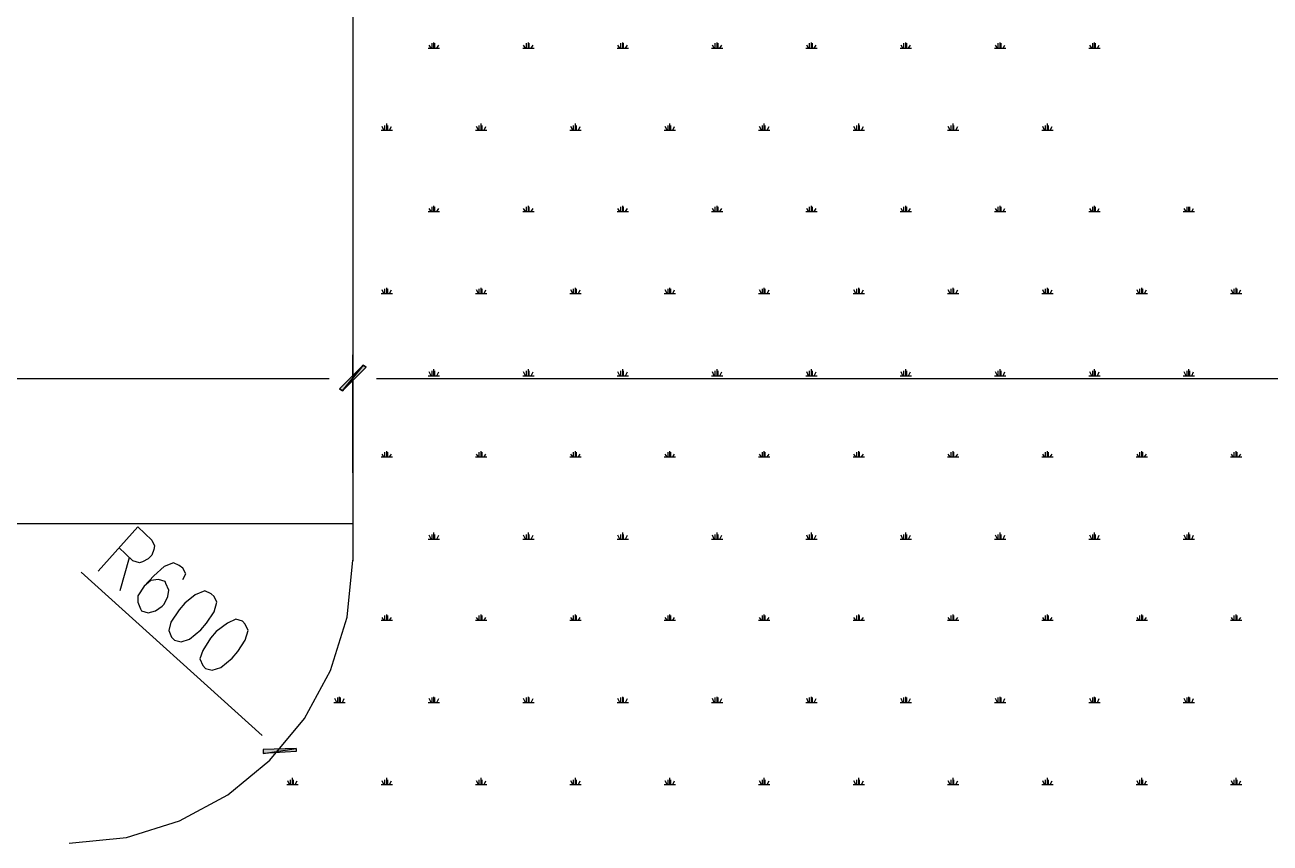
# Model space of a CAD drawing. Header units: millimetres. Extents: x -75 to 20144, y -75 to 30258.
# Drawn here: x 9989 to 12627, y 8961 to 10694 of the extents above; entities that cross this region are included whole.
import ezdxf

# ---------------------------------------------------------------- set-up
doc = ezdxf.new("R2010")
doc.units = ezdxf.units.MM
for name, color, linetype, true_color in [('SRC-FILLSTROKE-000000', 7, 'Continuous', 0x000000), ('SRC-STROKE-000000', 7, 'Continuous', 0x000000), ('SRC-STROKE-0000ff', 7, 'Continuous', 0x0000ff), ('SRC-STROKE-93278f', 7, 'Continuous', 0x93278f), ('SRC-STROKE-a953a0', 7, 'Continuous', 0xa953a0)]:
    doc.layers.add(name, color=color, linetype=linetype, true_color=true_color)

msp = doc.modelspace()

# ---------------------------------------------------------------- hatches: boundary and pattern name
at = {"layer": 'SRC-FILLSTROKE-000000', "true_color": 0x000000}
h = msp.add_hatch(color=7, dxfattribs=at)
h.dxf.hatch_style = 1
h.paths.add_polyline_path([(10655.6, 9923.1), (10661.6, 9919.1), (10705.6, 9973.1), (10655.6, 9923.1)])
h = msp.add_hatch(color=7, dxfattribs=at)
h.dxf.hatch_style = 1
h.paths.add_polyline_path([(10705.6, 9973.1), (10661.6, 9919.1), (10655.6, 9923.1), (10705.6, 9973.1)])
h = msp.add_hatch(color=7, dxfattribs=at)
h.dxf.hatch_style = 1
h.paths.add_polyline_path([(10661.6, 9919.1), (10705.6, 9973.1), (10711.6, 9969.1), (10661.6, 9919.1)])
h = msp.add_hatch(color=7, dxfattribs=at)
h.dxf.hatch_style = 1
h.paths.add_polyline_path([(10711.6, 9969.1), (10705.6, 9973.1), (10661.6, 9919.1), (10711.6, 9969.1)])
h = msp.add_hatch(color=7, dxfattribs=at)
h.dxf.hatch_style = 1
h.paths.add_polyline_path([(10493.7, 9159.2), (10493.7, 9151.2), (10563.6, 9161.2), (10493.7, 9159.2)])
h = msp.add_hatch(color=7, dxfattribs=at)
h.dxf.hatch_style = 1
h.paths.add_polyline_path([(10493.7, 9151.2), (10563.6, 9161.2), (10563.6, 9155.2), (10493.7, 9151.2)])

# ---------------------------------------------------------------- linework, layer by layer
at = {"layer": 'SRC-FILLSTROKE-000000'}
for points in [[(10655.6, 9923.1), (10661.6, 9919.1), (10705.6, 9973.1), (10655.6, 9923.1)], [(10705.6, 9973.1), (10661.6, 9919.1), (10655.6, 9923.1), (10705.6, 9973.1)], [(10661.6, 9919.1), (10705.6, 9973.1), (10711.6, 9969.1), (10661.6, 9919.1)], [(10711.6, 9969.1), (10705.6, 9973.1), (10661.6, 9919.1), (10711.6, 9969.1)], [(10493.7, 9159.2), (10493.7, 9151.2), (10563.6, 9161.2), (10493.7, 9159.2)], [(10493.7, 9151.2), (10563.6, 9161.2), (10563.6, 9155.2), (10493.7, 9151.2)]]:
    msp.add_lwpolyline(points, dxfattribs=at)
at = {"layer": 'SRC-STROKE-000000'}
for points in [[(10683.6, 9745.1), (10683.6, 9995.1)], [(10683.6, 9745.1), (10683.6, 9995.1)], [(3184.8, 9945.1), (10633.6, 9945.1)], [(10733.6, 9945.1), (14944.9, 9945.1)], [(10143.7, 9537.1), (10227.7, 9631.1), (10257.7, 9603.1), (10263.7, 9591.1), (10261.7, 9583.1), (10257.7, 9571.1), (10249.7, 9563.1), (10237.7, 9557.1), (10231.7, 9555.1), (10217.7, 9559.1), (10187.7, 9587.1)], [(10209.7, 9565.1), (10189.7, 9495.1)], [(10323.7, 9519.1), (10329.7, 9531.1), (10323.7, 9543.1), (10315.7, 9549.1), (10303.7, 9555.1), (10283.7, 9547.1), (10261.7, 9527.1), (10241.7, 9505.1), (10227.7, 9485.1), (10227.7, 9471.2), (10233.7, 9457.2), (10235.7, 9453.2), (10249.7, 9449.2), (10265.7, 9453.2), (10279.7, 9463.2), (10283.7, 9467.2), (10291.7, 9483.1), (10293.7, 9497.1), (10287.7, 9511.1), (10285.7, 9515.1), (10271.7, 9519.1), (10255.7, 9517.1), (10241.7, 9505.1)], [(10107.7, 9535.1), (10491.7, 9189.2)], [(10383.7, 9489.1), (10369.7, 9495.1), (10349.7, 9487.1), (10327.7, 9469.2), (10315.7, 9455.2), (10297.7, 9429.2), (10293.7, 9411.2), (10299.7, 9397.2), (10305.7, 9391.2), (10319.7, 9387.2), (10337.7, 9393.2), (10361.7, 9413.2), (10373.7, 9427.2), (10389.7, 9451.2), (10395.7, 9471.2), (10389.7, 9483.1), (10383.7, 9489.1)], [(10449.7, 9431.2), (10435.7, 9435.2), (10417.7, 9427.2), (10393.7, 9409.2), (10381.7, 9395.2), (10365.7, 9369.2), (10359.7, 9351.2), (10365.7, 9337.2), (10371.7, 9331.2), (10385.7, 9327.2), (10403.7, 9333.2), (10427.7, 9353.2), (10439.7, 9367.2), (10455.7, 9391.2), (10461.7, 9411.2), (10455.7, 9425.2), (10449.7, 9431.2)]]:
    msp.add_lwpolyline(points, dxfattribs=at)
at = {"layer": 'SRC-STROKE-0000ff'}
msp.add_lwpolyline([(10683.6, 9637.1), (3134.8, 9637.1)], dxfattribs=at)
at = {"layer": 'SRC-STROKE-93278f'}
for points in [[(10683.6, 12578.7), (10683.6, 9559.1)], [(10082.7, 8961.2), (10203.8, 8973.4), (10316.6, 9008.3), (10418.7, 9063.5), (10507.6, 9136.6), (10581, 9225.3), (10636.4, 9327), (10671.4, 9439.4), (10683.6, 9560.1)], [(10683.6, 9559.1), (10683.6, 9559.1)]]:
    msp.add_lwpolyline(points, dxfattribs=at)
at = {"layer": 'SRC-STROKE-a953a0'}
for points in [[(10843.6, 10645), (10867.6, 10645)], [(10849.6, 10645), (10845.6, 10651)], [(10851.6, 10645), (10851.6, 10655)], [(10855.6, 10645), (10855.6, 10657)], [(10857.6, 10645), (10857.6, 10655)], [(10861.6, 10645), (10865.6, 10651)], [(11043.6, 10645), (11067.6, 10645)], [(11049.6, 10645), (11045.6, 10651)], [(11051.6, 10645), (11051.6, 10655)], [(11055.6, 10645), (11055.6, 10657)], [(11057.6, 10645), (11057.6, 10655)], [(11061.6, 10645), (11065.6, 10651)], [(11243.5, 10645), (11267.5, 10645)], [(11249.5, 10645), (11245.5, 10651)], [(11251.5, 10645), (11251.5, 10655)], [(11255.5, 10645), (11255.5, 10657)], [(11257.5, 10645), (11257.5, 10655)], [(11261.5, 10645), (11265.5, 10651)], [(11443.5, 10645), (11467.5, 10645)], [(11449.5, 10645), (11445.5, 10651)], [(11451.5, 10645), (11451.5, 10655)], [(11455.5, 10645), (11455.5, 10657)], [(11457.5, 10645), (11457.5, 10655)], [(11461.5, 10645), (11465.5, 10651)], [(11643.5, 10645), (11667.5, 10645)], [(11649.5, 10645), (11645.5, 10651)], [(11651.5, 10645), (11651.5, 10655)], [(11655.5, 10645), (11655.5, 10657)], [(11657.5, 10645), (11657.5, 10655)], [(11661.5, 10645), (11665.5, 10651)], [(11843.4, 10645), (11867.4, 10645)], [(11849.4, 10645), (11845.4, 10651)], [(11851.4, 10645), (11851.4, 10655)], [(11855.4, 10645), (11855.4, 10657)], [(11857.4, 10645), (11857.4, 10655)], [(11861.4, 10645), (11865.4, 10651)], [(12043.4, 10645), (12067.4, 10645)], [(12049.4, 10645), (12045.4, 10651)], [(12051.4, 10645), (12051.4, 10655)], [(12055.4, 10645), (12055.4, 10657)], [(12057.4, 10645), (12057.4, 10655)], [(12061.4, 10645), (12065.4, 10651)], [(12243.4, 10645), (12267.4, 10645)], [(12249.4, 10645), (12245.4, 10651)], [(12251.4, 10645), (12251.4, 10655)], [(12255.4, 10645), (12255.4, 10657)], [(12257.4, 10645), (12257.4, 10655)], [(12261.4, 10645), (12265.4, 10651)], [(10749.6, 10471), (10745.6, 10479)], [(10751.6, 10471), (10751.6, 10481)], [(10755.6, 10471), (10755.6, 10485)], [(10757.6, 10471), (10757.6, 10481)], [(10761.6, 10471), (10765.6, 10479)], [(10949.6, 10471), (10945.6, 10479)], [(10951.6, 10471), (10951.6, 10481)], [(10955.6, 10471), (10955.6, 10485)], [(10957.6, 10471), (10957.6, 10481)], [(10961.6, 10471), (10965.6, 10479)], [(11149.5, 10471), (11145.6, 10479)], [(11151.5, 10471), (11151.5, 10481)], [(11155.5, 10471), (11155.5, 10485)], [(11157.5, 10471), (11157.5, 10481)], [(11161.5, 10471), (11165.5, 10479)], [(11349.5, 10471), (11345.5, 10479)], [(11351.5, 10471), (11351.5, 10481)], [(11355.5, 10471), (11355.5, 10485)], [(11357.5, 10471), (11357.5, 10481)], [(11361.5, 10471), (11365.5, 10479)], [(11549.5, 10471), (11545.5, 10479)], [(11551.5, 10471), (11551.5, 10481)], [(11555.5, 10471), (11555.5, 10485)], [(11557.5, 10471), (11557.5, 10481)], [(11561.5, 10471), (11565.5, 10479)], [(11749.5, 10471), (11745.5, 10479)], [(11751.5, 10471), (11751.5, 10481)], [(11755.5, 10471), (11755.5, 10485)], [(11757.5, 10471), (11757.5, 10481)], [(11761.5, 10471), (11765.5, 10479)], [(11949.4, 10471), (11945.4, 10479)], [(11951.4, 10471), (11951.4, 10481)], [(11955.4, 10471), (11955.4, 10485)], [(11957.4, 10471), (11957.4, 10481)], [(11961.4, 10471), (11965.4, 10479)], [(12149.4, 10471), (12145.4, 10479)], [(12151.4, 10471), (12151.4, 10481)], [(12155.4, 10471), (12155.4, 10485)], [(12157.4, 10471), (12157.4, 10481)], [(12161.4, 10471), (12165.4, 10479)], [(10743.6, 10471), (10767.6, 10471)], [(10943.6, 10471), (10967.6, 10471)], [(11143.6, 10471), (11167.5, 10471)], [(11343.5, 10471), (11367.5, 10471)], [(11543.5, 10471), (11567.5, 10471)], [(11743.5, 10471), (11767.5, 10471)], [(11943.4, 10471), (11967.4, 10471)], [(12143.4, 10471), (12167.4, 10471)], [(10843.6, 10299), (10867.6, 10299)], [(10849.6, 10299), (10845.6, 10305)], [(10851.6, 10299), (10851.6, 10309)], [(10855.6, 10299), (10855.6, 10311)], [(10857.6, 10299), (10857.6, 10309)], [(10861.6, 10299), (10865.6, 10305)], [(11043.6, 10299), (11067.6, 10299)], [(11049.6, 10299), (11045.6, 10305)], [(11051.6, 10299), (11051.6, 10309)], [(11055.6, 10299), (11055.6, 10311)], [(11057.6, 10299), (11057.6, 10309)], [(11061.6, 10299), (11065.6, 10305)], [(11243.5, 10299), (11267.5, 10299)], [(11249.5, 10299), (11245.5, 10305)], [(11251.5, 10299), (11251.5, 10309)], [(11255.5, 10299), (11255.5, 10311)], [(11257.5, 10299), (11257.5, 10309)], [(11261.5, 10299), (11265.5, 10305)], [(11443.5, 10299), (11467.5, 10299)], [(11449.5, 10299), (11445.5, 10305)], [(11451.5, 10299), (11451.5, 10309)], [(11455.5, 10299), (11455.5, 10311)], [(11457.5, 10299), (11457.5, 10309)], [(11461.5, 10299), (11465.5, 10305)], [(11643.5, 10299), (11667.5, 10299)], [(11649.5, 10299), (11645.5, 10305)], [(11651.5, 10299), (11651.5, 10309)], [(11655.5, 10299), (11655.5, 10311)], [(11657.5, 10299), (11657.5, 10309)], [(11661.5, 10299), (11665.5, 10305)], [(11843.4, 10299), (11867.4, 10299)], [(11849.4, 10299), (11845.4, 10305)], [(11851.4, 10299), (11851.4, 10309)], [(11855.4, 10299), (11855.4, 10311)], [(11857.4, 10299), (11857.4, 10309)], [(11861.4, 10299), (11865.4, 10305)], [(12043.4, 10299), (12067.4, 10299)], [(12049.4, 10299), (12045.4, 10305)], [(12051.4, 10299), (12051.4, 10309)], [(12055.4, 10299), (12055.4, 10311)], [(12057.4, 10299), (12057.4, 10309)], [(12061.4, 10299), (12065.4, 10305)], [(12243.4, 10299), (12267.4, 10299)], [(12249.4, 10299), (12245.4, 10305)], [(12251.4, 10299), (12251.4, 10309)], [(12255.4, 10299), (12255.4, 10311)], [(12257.4, 10299), (12257.4, 10309)], [(12261.4, 10299), (12265.4, 10305)], [(12443.3, 10299), (12467.3, 10299)], [(12449.3, 10299), (12445.3, 10305)], [(12451.3, 10299), (12451.3, 10309)], [(12455.3, 10299), (12455.3, 10309)], [(12457.3, 10299), (12457.3, 10309)], [(12461.3, 10299), (12465.3, 10305)], [(10749.6, 10125), (10745.6, 10133)], [(10751.6, 10125), (10751.6, 10135)], [(10755.6, 10125), (10755.6, 10137)], [(10757.6, 10125), (10757.6, 10135)], [(10761.6, 10125), (10765.6, 10133)], [(10949.6, 10125), (10945.6, 10133)], [(10951.6, 10125), (10951.6, 10135)], [(10955.6, 10125), (10955.6, 10137)], [(10957.6, 10125), (10957.6, 10135)], [(10961.6, 10125), (10965.6, 10133)], [(11149.5, 10125), (11145.6, 10133)], [(11151.5, 10125), (11151.5, 10135)], [(11155.5, 10125), (11155.5, 10137)], [(11157.5, 10125), (11157.5, 10135)], [(11161.5, 10125), (11165.5, 10133)], [(11349.5, 10125), (11345.5, 10133)], [(11351.5, 10125), (11351.5, 10135)], [(11355.5, 10125), (11355.5, 10137)], [(11357.5, 10125), (11357.5, 10135)], [(11361.5, 10125), (11365.5, 10133)], [(11549.5, 10125), (11545.5, 10133)], [(11551.5, 10125), (11551.5, 10135)], [(11555.5, 10125), (11555.5, 10137)], [(11557.5, 10125), (11557.5, 10135)], [(11561.5, 10125), (11565.5, 10133)], [(11749.5, 10125), (11745.5, 10133)], [(11751.5, 10125), (11751.5, 10135)], [(11755.5, 10125), (11755.5, 10137)], [(11757.5, 10125), (11757.5, 10135)], [(11761.5, 10125), (11765.5, 10133)], [(11949.4, 10125), (11945.4, 10133)], [(11951.4, 10125), (11951.4, 10135)], [(11955.4, 10125), (11955.4, 10137)], [(11957.4, 10125), (11957.4, 10135)], [(11961.4, 10125), (11965.4, 10133)], [(12149.4, 10125), (12145.4, 10133)], [(12151.4, 10125), (12151.4, 10135)], [(12155.4, 10125), (12155.4, 10137)], [(12157.4, 10125), (12157.4, 10135)], [(12161.4, 10125), (12165.4, 10133)], [(12349.4, 10125), (12345.4, 10133)], [(12351.4, 10125), (12351.4, 10135)], [(12355.4, 10125), (12355.4, 10137)], [(12357.4, 10125), (12357.4, 10135)], [(12361.4, 10125), (12365.4, 10133)], [(12549.3, 10125), (12545.3, 10133)], [(12551.3, 10125), (12551.3, 10135)], [(12555.3, 10125), (12555.3, 10137)], [(12557.3, 10125), (12557.3, 10135)], [(12561.3, 10125), (12565.3, 10133)], [(10743.6, 10125), (10767.6, 10125)], [(10943.6, 10125), (10967.6, 10125)], [(11143.6, 10125), (11167.5, 10125)], [(11343.5, 10125), (11367.5, 10125)], [(11543.5, 10125), (11567.5, 10125)], [(11743.5, 10125), (11767.5, 10125)], [(11943.4, 10125), (11967.4, 10125)], [(12143.4, 10125), (12167.4, 10125)], [(12343.4, 10125), (12367.4, 10125)], [(12543.3, 10125), (12567.3, 10125)], [(10843.6, 9951.1), (10867.6, 9951.1)], [(10849.6, 9951.1), (10845.6, 9959.1)], [(10851.6, 9951.1), (10851.6, 9961.1)], [(10855.6, 9951.1), (10855.6, 9965.1)], [(10857.6, 9951.1), (10857.6, 9961.1)], [(10861.6, 9951.1), (10865.6, 9959.1)], [(11043.6, 9951.1), (11067.6, 9951.1)], [(11049.6, 9951.1), (11045.6, 9959.1)], [(11051.6, 9951.1), (11051.6, 9961.1)], [(11055.6, 9951.1), (11055.6, 9965.1)], [(11057.6, 9951.1), (11057.6, 9961.1)], [(11061.6, 9951.1), (11065.6, 9959.1)], [(11243.5, 9951.1), (11267.5, 9951.1)], [(11249.5, 9951.1), (11245.5, 9959.1)], [(11251.5, 9951.1), (11251.5, 9961.1)], [(11255.5, 9951.1), (11255.5, 9965.1)], [(11257.5, 9951.1), (11257.5, 9961.1)], [(11261.5, 9951.1), (11265.5, 9959.1)], [(11443.5, 9951.1), (11467.5, 9951.1)], [(11449.5, 9951.1), (11445.5, 9959.1)], [(11451.5, 9951.1), (11451.5, 9961.1)], [(11455.5, 9951.1), (11455.5, 9965.1)], [(11457.5, 9951.1), (11457.5, 9961.1)], [(11461.5, 9951.1), (11465.5, 9959.1)], [(11643.5, 9951.1), (11667.5, 9951.1)], [(11649.5, 9951.1), (11645.5, 9959.1)], [(11651.5, 9951.1), (11651.5, 9961.1)], [(11655.5, 9951.1), (11655.5, 9965.1)], [(11657.5, 9951.1), (11657.5, 9961.1)], [(11661.5, 9951.1), (11665.5, 9959.1)], [(11843.4, 9951.1), (11867.4, 9951.1)], [(11849.4, 9951.1), (11845.4, 9959.1)], [(11851.4, 9951.1), (11851.4, 9961.1)], [(11855.4, 9951.1), (11855.4, 9965.1)], [(11857.4, 9951.1), (11857.4, 9961.1)], [(11861.4, 9951.1), (11865.4, 9959.1)], [(12043.4, 9951.1), (12067.4, 9951.1)], [(12049.4, 9951.1), (12045.4, 9959.1)], [(12051.4, 9951.1), (12051.4, 9961.1)], [(12055.4, 9951.1), (12055.4, 9965.1)], [(12057.4, 9951.1), (12057.4, 9961.1)], [(12061.4, 9951.1), (12065.4, 9959.1)], [(12243.4, 9951.1), (12267.4, 9951.1)], [(12249.4, 9951.1), (12245.4, 9959.1)], [(12251.4, 9951.1), (12251.4, 9961.1)], [(12255.4, 9951.1), (12255.4, 9965.1)], [(12257.4, 9951.1), (12257.4, 9961.1)], [(12261.4, 9951.1), (12265.4, 9959.1)], [(12443.3, 9951.1), (12467.3, 9951.1)], [(12449.3, 9951.1), (12445.3, 9959.1)], [(12451.3, 9951.1), (12451.3, 9961.1)], [(12455.3, 9951.1), (12455.3, 9965.1)], [(12457.3, 9951.1), (12457.3, 9961.1)], [(12461.3, 9951.1), (12465.3, 9959.1)], [(10755.6, 9779.1), (10755.6, 9791.1)], [(10955.6, 9779.1), (10955.6, 9791.1)], [(11155.5, 9779.1), (11155.5, 9791.1)], [(11355.5, 9779.1), (11355.5, 9791.1)], [(11555.5, 9779.1), (11555.5, 9791.1)], [(11755.5, 9779.1), (11755.5, 9791.1)], [(11955.4, 9779.1), (11955.4, 9791.1)], [(12155.4, 9779.1), (12155.4, 9791.1)], [(12355.4, 9779.1), (12355.4, 9791.1)], [(12555.3, 9779.1), (12555.3, 9791.1)], [(10743.6, 9779.1), (10767.6, 9779.1)], [(10749.6, 9779.1), (10745.6, 9785.1)], [(10751.6, 9779.1), (10751.6, 9789.1)], [(10757.6, 9779.1), (10757.6, 9789.1)], [(10761.6, 9779.1), (10765.6, 9785.1)], [(10943.6, 9779.1), (10967.6, 9779.1)], [(10949.6, 9779.1), (10945.6, 9785.1)], [(10951.6, 9779.1), (10951.6, 9789.1)], [(10957.6, 9779.1), (10957.6, 9789.1)], [(10961.6, 9779.1), (10965.6, 9785.1)], [(11143.6, 9779.1), (11167.5, 9779.1)], [(11149.5, 9779.1), (11145.6, 9785.1)], [(11151.5, 9779.1), (11151.5, 9789.1)], [(11157.5, 9779.1), (11157.5, 9789.1)], [(11161.5, 9779.1), (11165.5, 9785.1)], [(11343.5, 9779.1), (11367.5, 9779.1)], [(11349.5, 9779.1), (11345.5, 9785.1)], [(11351.5, 9779.1), (11351.5, 9789.1)], [(11357.5, 9779.1), (11357.5, 9789.1)], [(11361.5, 9779.1), (11365.5, 9785.1)], [(11543.5, 9779.1), (11567.5, 9779.1)], [(11549.5, 9779.1), (11545.5, 9785.1)], [(11551.5, 9779.1), (11551.5, 9789.1)], [(11557.5, 9779.1), (11557.5, 9789.1)], [(11561.5, 9779.1), (11565.5, 9785.1)], [(11743.5, 9779.1), (11767.5, 9779.1)], [(11749.5, 9779.1), (11745.5, 9785.1)], [(11751.5, 9779.1), (11751.5, 9789.1)], [(11757.5, 9779.1), (11757.5, 9789.1)], [(11761.5, 9779.1), (11765.5, 9785.1)], [(11943.4, 9779.1), (11967.4, 9779.1)], [(11949.4, 9779.1), (11945.4, 9785.1)], [(11951.4, 9779.1), (11951.4, 9789.1)], [(11957.4, 9779.1), (11957.4, 9789.1)], [(11961.4, 9779.1), (11965.4, 9785.1)], [(12143.4, 9779.1), (12167.4, 9779.1)], [(12149.4, 9779.1), (12145.4, 9785.1)], [(12151.4, 9779.1), (12151.4, 9789.1)], [(12157.4, 9779.1), (12157.4, 9789.1)], [(12161.4, 9779.1), (12165.4, 9785.1)], [(12343.4, 9779.1), (12367.4, 9779.1)], [(12349.4, 9779.1), (12345.4, 9785.1)], [(12351.4, 9779.1), (12351.4, 9789.1)], [(12357.4, 9779.1), (12357.4, 9789.1)], [(12361.4, 9779.1), (12365.4, 9785.1)], [(12543.3, 9779.1), (12567.3, 9779.1)], [(12549.3, 9779.1), (12545.3, 9785.1)], [(12551.3, 9779.1), (12551.3, 9789.1)], [(12557.3, 9779.1), (12557.3, 9789.1)], [(12561.3, 9779.1), (12565.3, 9785.1)], [(10843.6, 9605.1), (10867.6, 9605.1)], [(10849.6, 9605.1), (10845.6, 9613.1)], [(10851.6, 9605.1), (10851.6, 9615.1)], [(10855.6, 9605.1), (10855.6, 9619.1)], [(10857.6, 9605.1), (10857.6, 9615.1)], [(10861.6, 9605.1), (10865.6, 9613.1)], [(11043.6, 9605.1), (11067.6, 9605.1)], [(11049.6, 9605.1), (11045.6, 9613.1)], [(11051.6, 9605.1), (11051.6, 9615.1)], [(11055.6, 9605.1), (11055.6, 9619.1)], [(11057.6, 9605.1), (11057.6, 9615.1)], [(11061.6, 9605.1), (11065.6, 9613.1)], [(11243.5, 9605.1), (11267.5, 9605.1)], [(11249.5, 9605.1), (11245.5, 9613.1)], [(11251.5, 9605.1), (11251.5, 9615.1)], [(11255.5, 9605.1), (11255.5, 9619.1)], [(11257.5, 9605.1), (11257.5, 9615.1)], [(11261.5, 9605.1), (11265.5, 9613.1)], [(11443.5, 9605.1), (11467.5, 9605.1)], [(11449.5, 9605.1), (11445.5, 9613.1)], [(11451.5, 9605.1), (11451.5, 9615.1)], [(11455.5, 9605.1), (11455.5, 9619.1)], [(11457.5, 9605.1), (11457.5, 9615.1)], [(11461.5, 9605.1), (11465.5, 9613.1)], [(11643.5, 9605.1), (11667.5, 9605.1)], [(11649.5, 9605.1), (11645.5, 9613.1)], [(11651.5, 9605.1), (11651.5, 9615.1)], [(11655.5, 9605.1), (11655.5, 9619.1)], [(11657.5, 9605.1), (11657.5, 9615.1)], [(11661.5, 9605.1), (11665.5, 9613.1)], [(11843.4, 9605.1), (11867.4, 9605.1)], [(11849.4, 9605.1), (11845.4, 9613.1)], [(11851.4, 9605.1), (11851.4, 9615.1)], [(11855.4, 9605.1), (11855.4, 9619.1)], [(11857.4, 9605.1), (11857.4, 9615.1)], [(11861.4, 9605.1), (11865.4, 9613.1)], [(12043.4, 9605.1), (12067.4, 9605.1)], [(12049.4, 9605.1), (12045.4, 9613.1)], [(12051.4, 9605.1), (12051.4, 9615.1)], [(12055.4, 9605.1), (12055.4, 9619.1)], [(12057.4, 9605.1), (12057.4, 9615.1)], [(12061.4, 9605.1), (12065.4, 9613.1)], [(12243.4, 9605.1), (12267.4, 9605.1)], [(12249.4, 9605.1), (12245.4, 9613.1)], [(12251.4, 9605.1), (12251.4, 9615.1)], [(12255.4, 9605.1), (12255.4, 9619.1)], [(12257.4, 9605.1), (12257.4, 9615.1)], [(12261.4, 9605.1), (12265.4, 9613.1)], [(12443.3, 9605.1), (12467.3, 9605.1)], [(12449.3, 9605.1), (12445.3, 9613.1)], [(12451.3, 9605.1), (12451.3, 9615.1)], [(12455.3, 9605.1), (12455.3, 9619.1)], [(12457.3, 9605.1), (12457.3, 9615.1)], [(12461.3, 9605.1), (12465.3, 9613.1)], [(10743.6, 9433.2), (10767.6, 9433.2)], [(10749.6, 9433.2), (10745.6, 9439.2)], [(10751.6, 9433.2), (10751.6, 9443.2)], [(10755.6, 9433.2), (10755.6, 9445.2)], [(10757.6, 9433.2), (10757.6, 9443.2)], [(10761.6, 9433.2), (10765.6, 9439.2)], [(10943.6, 9433.2), (10967.6, 9433.2)], [(10949.6, 9433.2), (10945.6, 9439.2)], [(10951.6, 9433.2), (10951.6, 9443.2)], [(10955.6, 9433.2), (10955.6, 9445.2)], [(10957.6, 9433.2), (10957.6, 9443.2)], [(10961.6, 9433.2), (10965.6, 9439.2)], [(11143.6, 9433.2), (11167.5, 9433.2)], [(11149.5, 9433.2), (11145.6, 9439.2)], [(11151.5, 9433.2), (11151.5, 9443.2)], [(11155.5, 9433.2), (11155.5, 9445.2)], [(11157.5, 9433.2), (11157.5, 9443.2)], [(11161.5, 9433.2), (11165.5, 9439.2)], [(11343.5, 9433.2), (11367.5, 9433.2)], [(11349.5, 9433.2), (11345.5, 9439.2)], [(11351.5, 9433.2), (11351.5, 9443.2)], [(11355.5, 9433.2), (11355.5, 9445.2)], [(11357.5, 9433.2), (11357.5, 9443.2)], [(11361.5, 9433.2), (11365.5, 9439.2)], [(11543.5, 9433.2), (11567.5, 9433.2)], [(11549.5, 9433.2), (11545.5, 9439.2)], [(11551.5, 9433.2), (11551.5, 9443.2)], [(11555.5, 9433.2), (11555.5, 9445.2)], [(11557.5, 9433.2), (11557.5, 9443.2)], [(11561.5, 9433.2), (11565.5, 9439.2)], [(11743.5, 9433.2), (11767.5, 9433.2)], [(11749.5, 9433.2), (11745.5, 9439.2)], [(11751.5, 9433.2), (11751.5, 9443.2)], [(11755.5, 9433.2), (11755.5, 9445.2)], [(11757.5, 9433.2), (11757.5, 9443.2)], [(11761.5, 9433.2), (11765.5, 9439.2)], [(11943.4, 9433.2), (11967.4, 9433.2)], [(11949.4, 9433.2), (11945.4, 9439.2)], [(11951.4, 9433.2), (11951.4, 9443.2)], [(11955.4, 9433.2), (11955.4, 9445.2)], [(11957.4, 9433.2), (11957.4, 9443.2)], [(11961.4, 9433.2), (11965.4, 9439.2)], [(12143.4, 9433.2), (12167.4, 9433.2)], [(12149.4, 9433.2), (12145.4, 9439.2)], [(12151.4, 9433.2), (12151.4, 9443.2)], [(12155.4, 9433.2), (12155.4, 9445.2)], [(12157.4, 9433.2), (12157.4, 9443.2)], [(12161.4, 9433.2), (12165.4, 9439.2)], [(12343.4, 9433.2), (12367.4, 9433.2)], [(12349.4, 9433.2), (12345.4, 9439.2)], [(12351.4, 9433.2), (12351.4, 9443.2)], [(12355.4, 9433.2), (12355.4, 9445.2)], [(12357.4, 9433.2), (12357.4, 9443.2)], [(12361.4, 9433.2), (12365.4, 9439.2)], [(12543.3, 9433.2), (12567.3, 9433.2)], [(12549.3, 9433.2), (12545.3, 9439.2)], [(12551.3, 9433.2), (12551.3, 9443.2)], [(12555.3, 9433.2), (12555.3, 9445.2)], [(12557.3, 9433.2), (12557.3, 9443.2)], [(12561.3, 9433.2), (12565.3, 9439.2)], [(10649.6, 9259.2), (10645.6, 9267.2)], [(10651.6, 9259.2), (10651.6, 9269.2)], [(10655.6, 9259.2), (10655.6, 9271.2)], [(10657.6, 9259.2), (10657.6, 9269.2)], [(10661.6, 9259.2), (10665.6, 9267.2)], [(10849.6, 9259.2), (10845.6, 9267.2)], [(10851.6, 9259.2), (10851.6, 9269.2)], [(10855.6, 9259.2), (10855.6, 9271.2)], [(10857.6, 9259.2), (10857.6, 9269.2)], [(10861.6, 9259.2), (10865.6, 9267.2)], [(11049.6, 9259.2), (11045.6, 9267.2)], [(11051.6, 9259.2), (11051.6, 9269.2)], [(11055.6, 9259.2), (11055.6, 9271.2)], [(11057.6, 9259.2), (11057.6, 9269.2)], [(11061.6, 9259.2), (11065.6, 9267.2)], [(11249.5, 9259.2), (11245.5, 9267.2)], [(11251.5, 9259.2), (11251.5, 9269.2)], [(11255.5, 9259.2), (11255.5, 9271.2)], [(11257.5, 9259.2), (11257.5, 9269.2)], [(11261.5, 9259.2), (11265.5, 9267.2)], [(11449.5, 9259.2), (11445.5, 9267.2)], [(11451.5, 9259.2), (11451.5, 9269.2)], [(11455.5, 9259.2), (11455.5, 9271.2)], [(11457.5, 9259.2), (11457.5, 9269.2)], [(11461.5, 9259.2), (11465.5, 9267.2)], [(11649.5, 9259.2), (11645.5, 9267.2)], [(11651.5, 9259.2), (11651.5, 9269.2)], [(11655.5, 9259.2), (11655.5, 9271.2)], [(11657.5, 9259.2), (11657.5, 9269.2)], [(11661.5, 9259.2), (11665.5, 9267.2)], [(11849.4, 9259.2), (11845.4, 9267.2)], [(11851.4, 9259.2), (11851.4, 9269.2)], [(11855.4, 9259.2), (11855.4, 9271.2)], [(11857.4, 9259.2), (11857.4, 9269.2)], [(11861.4, 9259.2), (11865.4, 9267.2)], [(12049.4, 9259.2), (12045.4, 9267.2)], [(12051.4, 9259.2), (12051.4, 9269.2)], [(12055.4, 9259.2), (12055.4, 9271.2)], [(12057.4, 9259.2), (12057.4, 9269.2)], [(12061.4, 9259.2), (12065.4, 9267.2)], [(12249.4, 9259.2), (12245.4, 9267.2)], [(12251.4, 9259.2), (12251.4, 9269.2)], [(12255.4, 9259.2), (12255.4, 9271.2)], [(12257.4, 9259.2), (12257.4, 9269.2)], [(12261.4, 9259.2), (12265.4, 9267.2)], [(12449.3, 9259.2), (12445.3, 9267.2)], [(12451.3, 9259.2), (12451.3, 9269.2)], [(12455.3, 9259.2), (12455.3, 9271.2)], [(12457.3, 9259.2), (12457.3, 9269.2)], [(12461.3, 9259.2), (12465.3, 9267.2)], [(10643.6, 9259.2), (10667.6, 9259.2)], [(10843.6, 9259.2), (10867.6, 9259.2)], [(11043.6, 9259.2), (11067.6, 9259.2)], [(11243.5, 9259.2), (11267.5, 9259.2)], [(11443.5, 9259.2), (11467.5, 9259.2)], [(11643.5, 9259.2), (11667.5, 9259.2)], [(11843.4, 9259.2), (11867.4, 9259.2)], [(12043.4, 9259.2), (12067.4, 9259.2)], [(12243.4, 9259.2), (12267.4, 9259.2)], [(12443.3, 9259.2), (12467.3, 9259.2)], [(10543.6, 9085.2), (10567.6, 9085.2)], [(10549.6, 9085.2), (10545.6, 9093.2)], [(10551.6, 9085.2), (10551.6, 9095.2)], [(10555.6, 9085.2), (10555.6, 9099.2)], [(10557.6, 9085.2), (10557.6, 9095.2)], [(10561.6, 9085.2), (10565.6, 9093.2)], [(10743.6, 9085.2), (10767.6, 9085.2)], [(10749.6, 9085.2), (10745.6, 9093.2)], [(10751.6, 9085.2), (10751.6, 9095.2)], [(10755.6, 9085.2), (10755.6, 9099.2)], [(10757.6, 9085.2), (10757.6, 9095.2)], [(10761.6, 9085.2), (10765.6, 9093.2)], [(10943.6, 9085.2), (10967.6, 9085.2)], [(10949.6, 9085.2), (10945.6, 9093.2)], [(10951.6, 9085.2), (10951.6, 9095.2)], [(10955.6, 9085.2), (10955.6, 9099.2)], [(10957.6, 9085.2), (10957.6, 9095.2)], [(10961.6, 9085.2), (10965.6, 9093.2)], [(11143.6, 9085.2), (11167.5, 9085.2)], [(11149.5, 9085.2), (11145.6, 9093.2)], [(11151.5, 9085.2), (11151.5, 9095.2)], [(11155.5, 9085.2), (11155.5, 9099.2)], [(11157.5, 9085.2), (11157.5, 9095.2)], [(11161.5, 9085.2), (11165.5, 9093.2)], [(11343.5, 9085.2), (11367.5, 9085.2)], [(11349.5, 9085.2), (11345.5, 9093.2)], [(11351.5, 9085.2), (11351.5, 9095.2)], [(11355.5, 9085.2), (11355.5, 9099.2)], [(11357.5, 9085.2), (11357.5, 9095.2)], [(11361.5, 9085.2), (11365.5, 9093.2)], [(11543.5, 9085.2), (11567.5, 9085.2)], [(11549.5, 9085.2), (11545.5, 9093.2)], [(11551.5, 9085.2), (11551.5, 9095.2)], [(11555.5, 9085.2), (11555.5, 9099.2)], [(11557.5, 9085.2), (11557.5, 9095.2)], [(11561.5, 9085.2), (11565.5, 9093.2)], [(11743.5, 9085.2), (11767.5, 9085.2)], [(11749.5, 9085.2), (11745.5, 9093.2)], [(11751.5, 9085.2), (11751.5, 9095.2)], [(11755.5, 9085.2), (11755.5, 9099.2)], [(11757.5, 9085.2), (11757.5, 9095.2)], [(11761.5, 9085.2), (11765.5, 9093.2)], [(11943.4, 9085.2), (11967.4, 9085.2)], [(11949.4, 9085.2), (11945.4, 9093.2)], [(11951.4, 9085.2), (11951.4, 9095.2)], [(11955.4, 9085.2), (11955.4, 9099.2)], [(11957.4, 9085.2), (11957.4, 9095.2)], [(11961.4, 9085.2), (11965.4, 9093.2)], [(12143.4, 9085.2), (12167.4, 9085.2)], [(12149.4, 9085.2), (12145.4, 9093.2)], [(12151.4, 9085.2), (12151.4, 9095.2)], [(12155.4, 9085.2), (12155.4, 9099.2)], [(12157.4, 9085.2), (12157.4, 9095.2)], [(12161.4, 9085.2), (12165.4, 9093.2)], [(12343.4, 9085.2), (12367.4, 9085.2)], [(12349.4, 9085.2), (12345.4, 9093.2)], [(12351.4, 9085.2), (12351.4, 9095.2)], [(12355.4, 9085.2), (12355.4, 9099.2)], [(12357.4, 9085.2), (12357.4, 9095.2)], [(12361.4, 9085.2), (12365.4, 9093.2)], [(12543.3, 9085.2), (12567.3, 9085.2)], [(12549.3, 9085.2), (12545.3, 9093.2)], [(12551.3, 9085.2), (12551.3, 9095.2)], [(12555.3, 9085.2), (12555.3, 9099.2)], [(12557.3, 9085.2), (12557.3, 9095.2)], [(12561.3, 9085.2), (12565.3, 9093.2)]]:
    msp.add_lwpolyline(points, dxfattribs=at)

doc.saveas('drawing.dxf')
